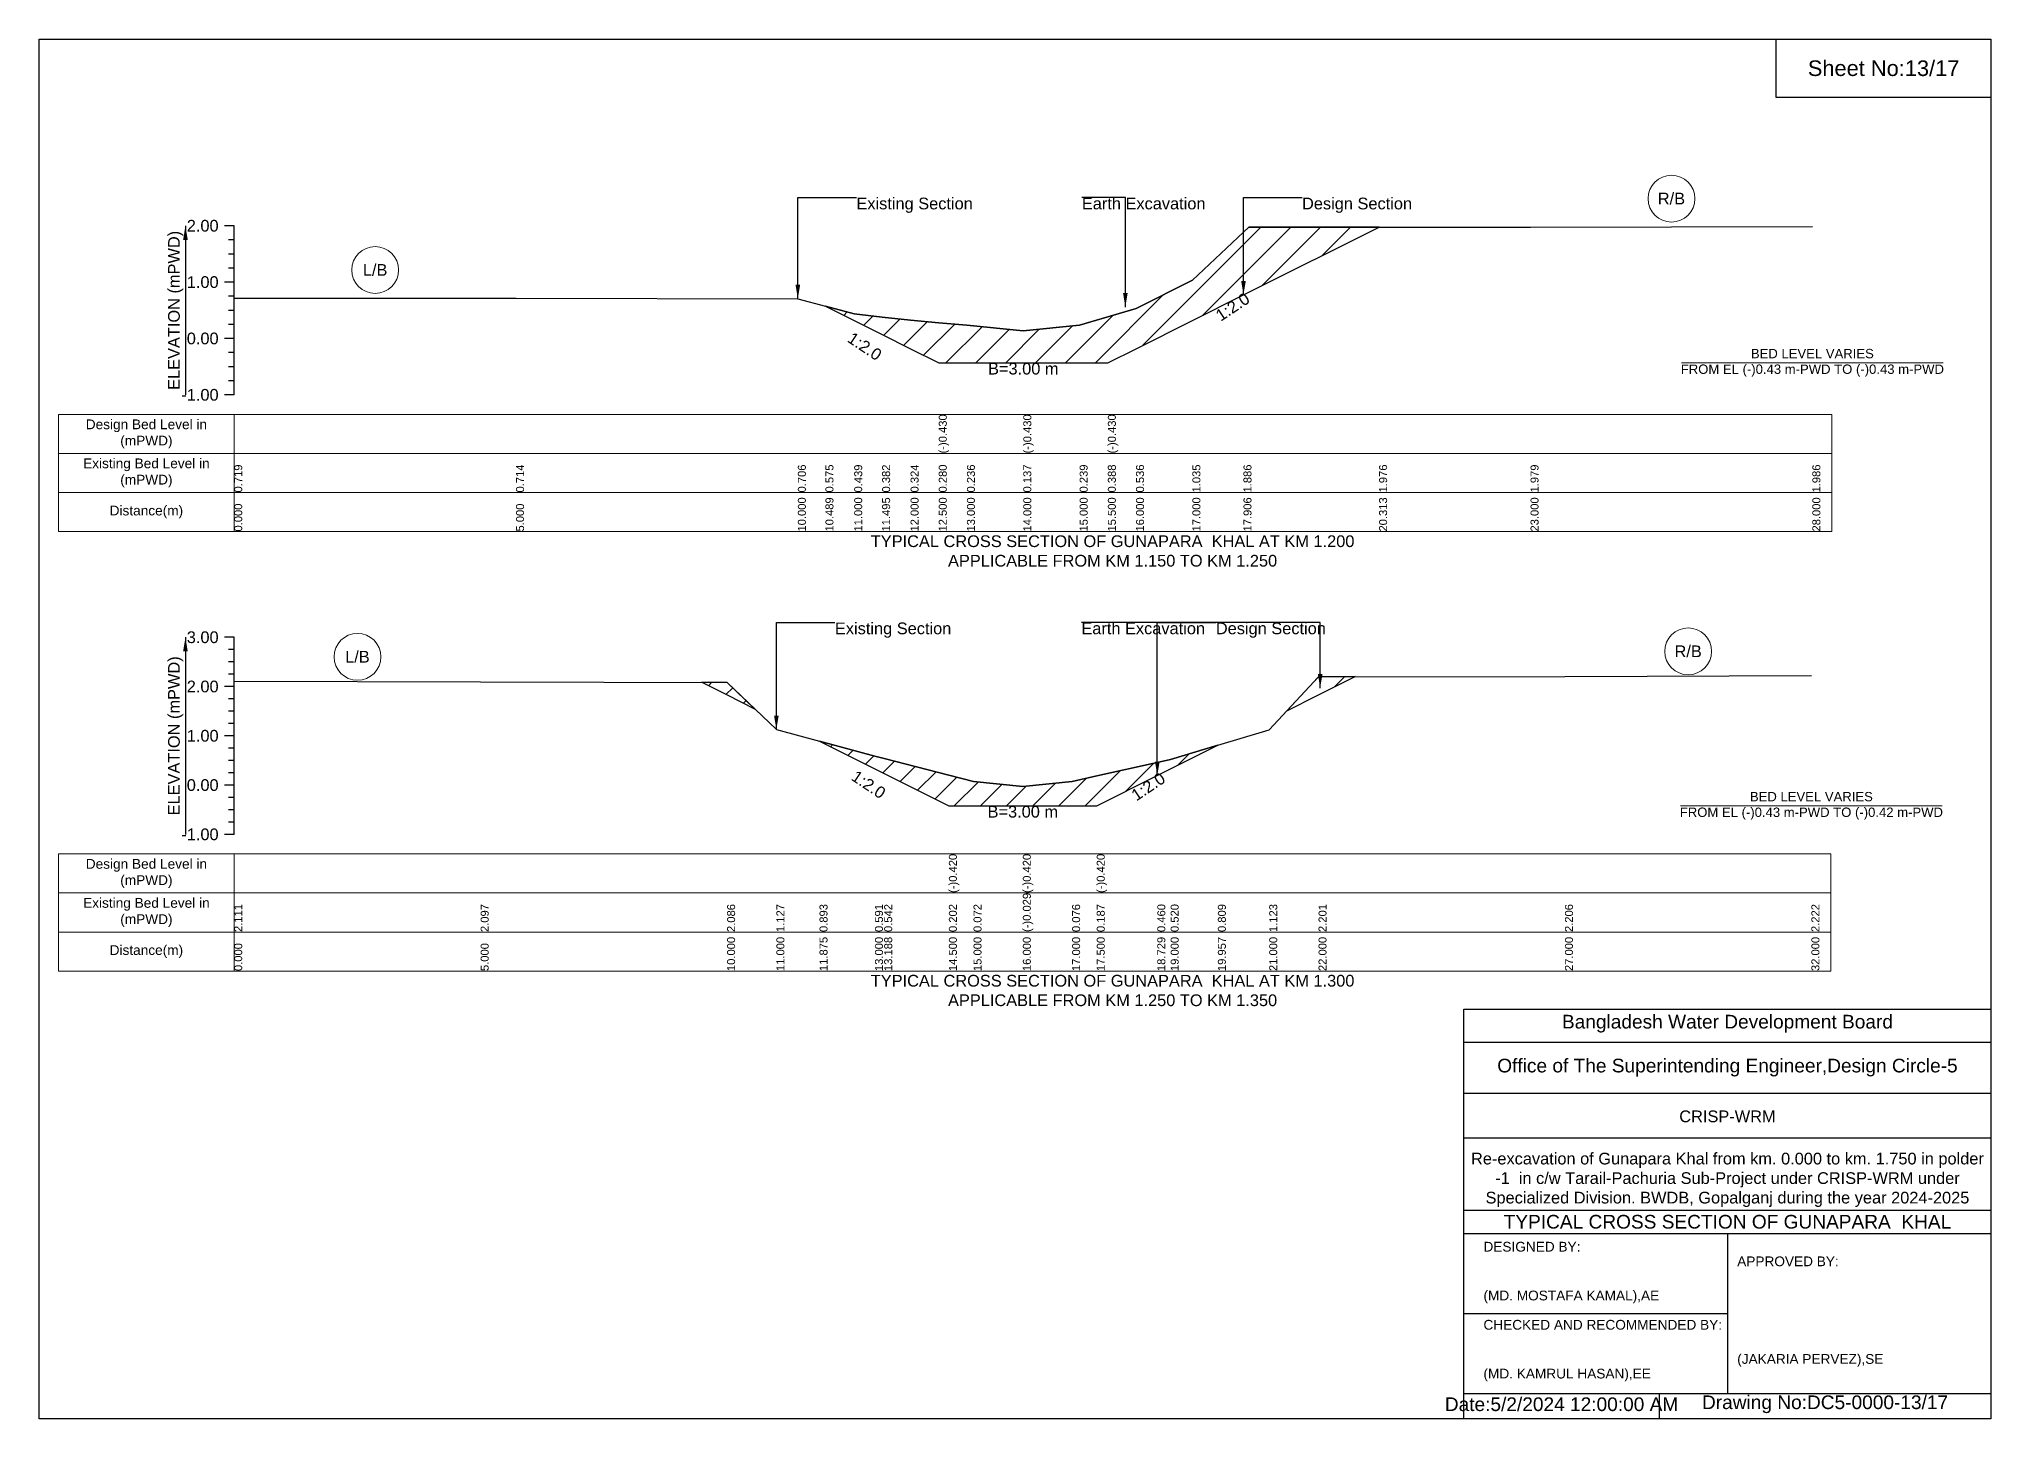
# Model space of a CAD drawing. Header units: inches. Extents: x 91000 to 268000, y -5656 to 171.
# Drawn here: x 220000 to 228000, y -5656 to 0 of the extents above; entities that cross this region are included whole.
import ezdxf

# ---------------------------------------------------------------- set-up
doc = ezdxf.new("R2010")
doc.units = ezdxf.units.IN
doc.header["$LTSCALE"] = 7
doc.header["$MEASUREMENT"] = 0
for name, color, linetype, lineweight in [('Cross section Data Border', 7, 'Continuous', 9), ('Cross Section Labels', 7, 'Continuous', 9), ('Existing_Bed_Level for Xsection', 7, 'Continuous', 25)]:
    doc.layers.add(name, color=color, linetype=linetype, lineweight=lineweight)
doc.styles.get("Standard").update_dxf_attribs({"font": 'arial.ttf'})
doc.dimstyles.get("Standard").update_dxf_attribs({"dimtxt": 0.18, "dimasz": 0.18, "dimexe": 0.18, "dimexo": 0.0625, "dimgap": 0.09, "dimtad": 0, "dimtih": 1, "dimtoh": 1, "dimdec": 4, "dimzin": 0, "dimdsep": 46, "dimtxsty": 'Standard', "dimcen": 0.09, "dimadec": 0, "dimazin": 0, "dimtfac": 1, "dimtdec": 4, "dimtofl": 0, "dimtmove": 0, "dimatfit": 3, "dimfxl": 1, "dimtolj": 1, "dimtzin": 0, "dimarcsym": 0})

msp = doc.modelspace()

# ---------------------------------------------------------------- hatches: boundary and pattern name
at = {"layer": 'Existing_Bed_Level for Xsection'}
h = msp.add_hatch(dxfattribs=at)
h.set_pattern_fill('ANSI31', color=256, scale=693, style=0)
h.paths.add_polyline_path([(223223, -1094.7), (223341, -1153.7), (223455.3, -1210.9), (223572, -1269.2), (223687.5, -1327), (223803, -1327), (224034, -1327), (224265, -1327), (224380.5, -1327), (224496, -1269.2), (224727, -1153.7), (224936.4, -1049), (224958, -1038.2), (225492.2, -771.1), (224958, -771.7), (224936.4, -792), (224727, -988.6), (224496, -1103.8), (224380.5, -1138.1), (224265, -1172.4), (224034, -1196), (223803, -1173.1), (223687.5, -1163), (223572, -1152.8), (223455.3, -1139.4), (223341, -1126.2)])
h = msp.add_hatch(dxfattribs=at)
h.set_pattern_fill('ANSI31', color=256, scale=606, style=0)
h.paths.add_polyline_path([(222716.1, -2636.5), (222820, -2688.5), (222932.7, -2744.8), (222820, -2636.8)])
h = msp.add_hatch(dxfattribs=at)
h.set_pattern_fill('ANSI31', color=256, scale=606, style=0)
h.paths.add_polyline_path([(225114.3, -2753.3), (225244, -2688.5), (225394.2, -2613.4), (225244, -2613.5)])
h = msp.add_hatch(dxfattribs=at)
h.set_pattern_fill('ANSI31', color=256, scale=606, style=0)
h.paths.add_polyline_path([(223198.8, -2877.9), (223426, -2991.5), (223463.9, -3010.4), (223729, -3143), (223830, -3143), (224032, -3143), (224234, -3143), (224335, -3143), (224583.2, -3018.9), (224638, -2991.5), (224831.4, -2894.8), (224638, -2953.1), (224583.2, -2965.3), (224335, -3020.4), (224234, -3042.8), (224032, -3064), (223830, -3043.6), (223729, -3017.4), (223463.9, -2948.6), (223426, -2938.8)])

# ---------------------------------------------------------------- linework, layer by layer
for points in [[(220000, 0), (228000, 0), (228000, -5656), (220000, -5656)], [(227120, 0), (228000, 0), (228000, -240), (227120, -240)]]:
    msp.add_lwpolyline(points, close=True)
for points in [[(225840, -5656), (225840, -3976), (228000, -3976)], [(225840, -4112), (228000, -4112)], [(225840, -4320), (228000, -4320)], [(225840, -4504), (228000, -4504)], [(225840, -4800), (228000, -4800)], [(225840, -4896), (228000, -4896)], [(226920, -4896), (226920, -5552)], [(225840, -5224), (226920, -5224)], [(225840, -5552), (228000, -5552)], [(226640, -5552), (226640, -5656)]]:
    msp.add_lwpolyline(points)
at = {"layer": 'Cross section Data Border'}
for points in [[(220080, -1538.6), (227348, -1538.6), (227348, -2018.6), (220080, -2018.6)], [(220080, -3340.1), (227344, -3340.1), (227344, -3820.1), (220080, -3820.1)]]:
    msp.add_lwpolyline(points, close=True, dxfattribs=at)
for points in [[(220800, -1538.6), (220800, -2018.6)], [(220080, -1698.6), (227348, -1698.6)], [(220080, -1858.6), (227348, -1858.6)], [(220800, -3340.1), (220800, -3820.1)], [(220080, -3500.1), (227344, -3500.1)], [(220080, -3660.1), (227344, -3660.1)]]:
    msp.add_lwpolyline(points, dxfattribs=at)
at = {"layer": 'Cross Section Labels'}
for points in [[(226732.2, -1327), (227803.8, -1327)], [(226728.2, -3143), (227799.8, -3143)]]:
    msp.add_lwpolyline(points, dxfattribs=at)
for centre in [(226690.5, -654.2), (221377.5, -946.6), (221305, -2532.1), (226759, -2509.9)]:
    msp.add_circle(centre, 96, dxfattribs=at)
at = {"layer": 'Existing_Bed_Level for Xsection'}
for points in [[(220800, -765.6), (220760, -765.6)], [(220800, -1458.6), (220800, -1227.6), (220800, -996.6), (220800, -765.6)], [(220800, -1061.6), (221955, -1062.7), (223110, -1064.6), (223223, -1094.7), (223341, -1126.2), (223455.3, -1139.4), (223572, -1152.8), (223687.5, -1163), (223687.5, -1163), (223803, -1173.1), (224034, -1196), (224034, -1196), (224265, -1172.4), (224380.5, -1138.1), (224380.5, -1138.1), (224496, -1103.8), (224727, -988.6), (224936.4, -792), (224958, -771.7), (225492.2, -771.1), (226113, -770.5), (227268, -768.9)], [(220800, -823.4), (220776, -823.4)], [(220800, -881.1), (220776, -881.1)], [(220800, -938.9), (220776, -938.9)], [(220800, -996.6), (220760, -996.6)], [(220800, -1054.4), (220776, -1054.4)], [(220800, -1112.1), (220776, -1112.1)], [(220800, -1169.9), (220776, -1169.9)], [(220800, -1227.6), (220760, -1227.6)], [(220800, -1285.4), (220776, -1285.4)], [(220800, -1343.1), (220776, -1343.1)], [(220800, -1400.9), (220776, -1400.9)], [(220800, -1458.6), (220760, -1458.6)], [(220800, -2452.1), (220760, -2452.1)], [(220800, -3260.1), (220800, -3058.1), (220800, -2856.1), (220800, -2654.1), (220800, -2452.1)], [(220800, -2502.6), (220776, -2502.6)], [(220800, -2553.1), (220776, -2553.1)], [(220800, -2603.6), (220776, -2603.6)], [(220800, -2631.7), (221810, -2634.5), (222820, -2636.8), (223022, -2830.5), (223198.8, -2877.9), (223426, -2938.8), (223463.9, -2948.6), (223729, -3017.4), (223729, -3017.4), (223830, -3043.6), (224032, -3064), (224032, -3064), (224234, -3042.8), (224335, -3020.4), (224335, -3020.4), (224583.2, -2965.3), (224638, -2953.1), (224831.4, -2894.8), (225042, -2831.3), (225244, -2613.5), (226254, -2612.5), (227264, -2609.3)], [(220800, -2654.1), (220760, -2654.1)], [(220800, -2704.6), (220776, -2704.6)], [(220800, -2755.1), (220776, -2755.1)], [(220800, -2856.1), (220760, -2856.1)], [(220800, -2805.6), (220776, -2805.6)], [(220800, -2906.6), (220776, -2906.6)], [(220800, -2957.1), (220776, -2957.1)], [(220800, -3007.6), (220776, -3007.6)], [(220800, -3058.1), (220760, -3058.1)], [(220800, -3108.6), (220776, -3108.6)], [(220800, -3159.1), (220776, -3159.1)], [(220800, -3260.1), (220760, -3260.1)], [(220800, -3209.6), (220776, -3209.6)]]:
    msp.add_lwpolyline(points, dxfattribs=at)
for points in [[(223223, -1094.7), (223223, -1094.7), (223341, -1153.7), (223455.3, -1210.9), (223572, -1269.2), (223687.5, -1327), (223687.5, -1327), (223803, -1327), (224034, -1327), (224034, -1327), (224265, -1327), (224380.5, -1327), (224380.5, -1327), (224496, -1269.2), (224727, -1153.7), (224936.4, -1049), (224958, -1038.2), (225492.2, -771.1), (225492.2, -771.1), (225492.2, -771.1), (224958, -771.7), (224936.4, -792), (224727, -988.6), (224496, -1103.8), (224380.5, -1138.1), (224380.5, -1138.1), (224265, -1172.4), (224034, -1196), (224034, -1196), (223803, -1173.1), (223687.5, -1163), (223687.5, -1163), (223572, -1152.8), (223455.3, -1139.4), (223341, -1126.2), (223223, -1094.7)], [(222716.1, -2636.5), (222820, -2688.5), (222932.7, -2744.8), (222820, -2636.8)], [(225114.3, -2753.3), (225244, -2688.5), (225394.2, -2613.4), (225244, -2613.5)], [(223198.8, -2877.9), (223426, -2991.5), (223463.9, -3010.4), (223729, -3143), (223729, -3143), (223830, -3143), (224032, -3143), (224032, -3143), (224234, -3143), (224335, -3143), (224335, -3143), (224583.2, -3018.9), (224638, -2991.5), (224831.4, -2894.8), (224638, -2953.1), (224583.2, -2965.3), (224335, -3020.4), (224335, -3020.4), (224234, -3042.8), (224032, -3064), (224032, -3064), (223830, -3043.6), (223729, -3017.4), (223729, -3017.4), (223463.9, -2948.6), (223426, -2938.8)]]:
    msp.add_lwpolyline(points, close=True, dxfattribs=at)

# ---------------------------------------------------------------- texts
at = {"attachment_point": 5}
for s, insert, char_height in [('Sheet No:13/17', (227560, -120), 64), ('Bangladesh Water Development Board', (226920, -4036), 56), ('Office of The Superintending Engineer,Design Circle-5', (226920, -4216), 56)]:
    msp.add_mtext(s, dxfattribs=dict(at, insert=insert, char_height=char_height))
for s, insert, char_height, width, attachment_point in [('CRISP-WRM', (226920, -4416), 48, 2240, 5), ('Re-excavation of Gunapara Khal from km. 0.000 to km. 1.750 in polder -1  in c/w Tarail-Pachuria Sub-Project under CRISP-WRM under Specialized Division. BWDB, Gopalganj during the year 2024-2025', (226920, -4676), 48, 2160, 5), ('TYPICAL CROSS SECTION OF GUNAPARA  KHAL', (226920, -4848), 56, 2240, 5), ('DESIGNED BY:^J^J^J(MD. MOSTAFA KAMAL),AE', (225920, -5056), 40, 1120, 4), ('APPROVED BY:^J^J^J^J^J^J(JAKARIA PERVEZ),SE', (226960, -5216), 40, 1120, 4), ('CHECKED AND RECOMMENDED BY:^J^J^J(MD. KAMRUL HASAN),EE', (225920, -5376), 40, 1120, 4), ('Date:5/2/2024 12:00:00 AM', (226240, -5596), 56, 1120, 5), ('Drawing No:DC5-0000-13/17', (227320, -5596), 56, 1760, 5)]:
    msp.add_mtext(s, dxfattribs=dict(insert=insert, char_height=char_height, width=width, attachment_point=attachment_point))
at = {"layer": 'Cross section Data Border', "char_height": 40, "width": 640, "attachment_point": 5}
for s, insert in [('Design Bed Level in (mPWD)', (220440, -1618.6)), ('Existing Bed Level in (mPWD)', (220440, -1778.6)), ('Distance(m)', (220440, -1938.6)), ('Design Bed Level in (mPWD)', (220440, -3420.1)), ('Existing Bed Level in (mPWD)', (220440, -3580.1)), ('Distance(m)', (220440, -3740.1))]:
    msp.add_mtext(s, dxfattribs=dict(at, insert=insert))
at = {"layer": 'Cross Section Labels'}
for s, insert, char_height, attachment_point in [('R/B', (226690.5, -654.2), 48, 5), ('Existing Section', (223350, -650.1), 48, 1), ('Earth Excavation', (224274, -650.1), 48, 1), ('Design Section', (225176.4, -650.1), 48, 1), ('L/B', (221377.5, -946.6), 48, 5), ('BED LEVEL VARIES ^JFROM EL (-)0.43 m-PWD TO (-)0.43 m-PWD', (227268, -1327), 38.4, 5), ('B=3.00 m', (224034, -1327), 48, 2), ('TYPICAL CROSS SECTION OF GUNAPARA  KHAL AT KM 1.200^JAPPLICABLE FROM KM 1.150 TO KM 1.250', (224400, -2098.6), 48, 5), ('Existing Section', (223262, -2391.5), 48, 1), ('Earth Excavation', (224272, -2391.5), 48, 1), ('Design Section', (224823.2, -2391.5), 48, 1), ('L/B', (221305, -2532.1), 48, 5), ('R/B', (226759, -2509.9), 48, 5), ('BED LEVEL VARIES ^JFROM EL (-)0.43 m-PWD TO (-)0.42 m-PWD', (227264, -3143), 38.4, 5), ('B=3.00 m', (224032, -3143), 48, 2), ('TYPICAL CROSS SECTION OF GUNAPARA  KHAL AT KM 1.300^JAPPLICABLE FROM KM 1.250 TO KM 1.350', (224400, -3900.1), 48, 5)]:
    msp.add_mtext(s, dxfattribs=dict(at, insert=insert, char_height=char_height, attachment_point=attachment_point))
at = {"layer": 'Cross Section Labels', "char_height": 48, "attachment_point": 2}
for insert, rotation in [((224878.6, -1077.9), 33.69007), ((223397.5, -1239.7), 326.30993), ((223413.4, -3035.7), 326.30993), ((224532.7, -3044.1), 33.69007)]:
    msp.add_mtext('1:2.0', dxfattribs=dict(at, insert=insert, rotation=rotation))
at = {"layer": 'Existing_Bed_Level for Xsection', "rotation": 90}
for s, insert, char_height, attachment_point in [('ELEVATION (mPWD)', (220560, -1112.1), 48, 5), ('(-)0.430', (223687.5, -1698.6), 32.8, 1), ('(-)0.430', (224034, -1698.6), 32.8, 1), ('(-)0.430', (224380.5, -1698.6), 32.8, 1), ('0.719', (220800, -1858.6), 32.8, 1), ('0.714', (221955, -1858.6), 32.8, 1), ('0.706', (223110, -1858.6), 32.8, 1), ('0.575', (223223, -1858.6), 32.8, 1), ('0.439', (223341, -1858.6), 32.8, 1), ('0.382', (223455.3, -1858.6), 32.8, 1), ('0.324', (223572, -1858.6), 32.8, 1), ('0.280', (223687.5, -1858.6), 32.8, 1), ('0.236', (223803, -1858.6), 32.8, 1), ('0.137', (224034, -1858.6), 32.8, 1), ('0.239', (224265, -1858.6), 32.8, 1), ('0.388', (224380.5, -1858.6), 32.8, 1), ('0.536', (224496, -1858.6), 32.8, 1), ('1.035', (224727, -1858.6), 32.8, 1), ('1.886', (224936.4, -1858.6), 32.8, 1), ('1.976', (225492.2, -1858.6), 32.8, 1), ('1.979', (226113, -1858.6), 32.8, 1), ('1.986', (227268, -1858.6), 32.8, 1), ('0.000', (220800, -2018.6), 32.8, 1), ('5.000', (221955, -2018.6), 32.8, 1), ('10.000', (223110, -2018.6), 32.8, 1), ('10.489', (223223, -2018.6), 32.8, 1), ('11.000', (223341, -2018.6), 32.8, 1), ('11.495', (223455.3, -2018.6), 32.8, 1), ('12.000', (223572, -2018.6), 32.8, 1), ('12.500', (223687.5, -2018.6), 32.8, 1), ('13.000', (223803, -2018.6), 32.8, 1), ('14.000', (224034, -2018.6), 32.8, 1), ('15.000', (224265, -2018.6), 32.8, 1), ('15.500', (224380.5, -2018.6), 32.8, 1), ('16.000', (224496, -2018.6), 32.8, 1), ('17.000', (224727, -2018.6), 32.8, 1), ('17.906', (224936.4, -2018.6), 32.8, 1), ('20.313', (225492.2, -2018.6), 32.8, 1), ('23.000', (226113, -2018.6), 32.8, 1), ('28.000', (227268, -2018.6), 32.8, 1), ('ELEVATION (mPWD)', (220560, -2856.1), 48, 5), ('(-)0.420', (223729, -3500.1), 32.8, 1), ('(-)0.420', (224032, -3500.1), 32.8, 1), ('(-)0.420', (224335, -3500.1), 32.8, 1), ('(-)0.029', (224032, -3660.1), 32.8, 1), ('2.111', (220800, -3660.1), 32.8, 1), ('2.097', (221810, -3660.1), 32.8, 1), ('2.086', (222820, -3660.1), 32.8, 1), ('1.127', (223022, -3660.1), 32.8, 1), ('0.893', (223198.8, -3660.1), 32.8, 1), ('0.591', (223426, -3660.1), 32.8, 1), ('0.542', (223463.9, -3660.1), 32.8, 1), ('0.202', (223729, -3660.1), 32.8, 1), ('0.072', (223830, -3660.1), 32.8, 1), ('0.076', (224234, -3660.1), 32.8, 1), ('0.187', (224335, -3660.1), 32.8, 1), ('0.460', (224583.2, -3660.1), 32.8, 1), ('0.520', (224638, -3660.1), 32.8, 1), ('0.809', (224831.4, -3660.1), 32.8, 1), ('1.123', (225042, -3660.1), 32.8, 1), ('2.201', (225244, -3660.1), 32.8, 1), ('2.206', (226254, -3660.1), 32.8, 1), ('2.222', (227264, -3660.1), 32.8, 1), ('0.000', (220800, -3820.1), 32.8, 1), ('5.000', (221810, -3820.1), 32.8, 1), ('10.000', (222820, -3820.1), 32.8, 1), ('11.000', (223022, -3820.1), 32.8, 1), ('11.875', (223198.8, -3820.1), 32.8, 1), ('13.000', (223426, -3820.1), 32.8, 1), ('13.188', (223463.9, -3820.1), 32.8, 1), ('14.500', (223729, -3820.1), 32.8, 1), ('15.000', (223830, -3820.1), 32.8, 1), ('16.000', (224032, -3820.1), 32.8, 1), ('17.000', (224234, -3820.1), 32.8, 1), ('17.500', (224335, -3820.1), 32.8, 1), ('18.729', (224583.2, -3820.1), 32.8, 1), ('19.000', (224638, -3820.1), 32.8, 1), ('19.957', (224831.4, -3820.1), 32.8, 1), ('21.000', (225042, -3820.1), 32.8, 1), ('22.000', (225244, -3820.1), 32.8, 1), ('27.000', (226254, -3820.1), 32.8, 1), ('32.000', (227264, -3820.1), 32.8, 1)]:
    msp.add_mtext(s, dxfattribs=dict(at, insert=insert, char_height=char_height, attachment_point=attachment_point))
at = {"layer": 'Existing_Bed_Level for Xsection', "char_height": 48, "attachment_point": 6}
for s, insert in [('2.00', (220736, -765.6)), ('1.00', (220736, -996.6)), ('0.00', (220736, -1227.6)), ('-1.00', (220736, -1458.6)), ('3.00', (220736, -2452.1)), ('2.00', (220736, -2654.1)), ('1.00', (220736, -2856.1)), ('0.00', (220736, -3058.1)), ('-1.00', (220736, -3260.1))]:
    msp.add_mtext(s, dxfattribs=dict(at, insert=insert))

# ---------------------------------------------------------------- leaders
at = {"layer": 'Cross Section Labels', "annotation_type": 0, "has_hookline": 1}
for points, hookline_direction, text_width in [([(223110, -1064.6), (223110, -650.1), (223349.9, -650.1)], 0, 467.2), ([(224452.3, -1098.8), (224452.3, -650.1), (224273.9, -650.1)], 0, 497), ([(224936.4, -1049), (224936.4, -650.1), (225176.3, -650.1)], 0, 441.2), ([(223022, -2830.5), (223022, -2391.5), (223261.9, -2391.5)], 0, 467.2), ([(225250.8, -2660.1), (225250.8, -2391.5), (224272.1, -2391.5)], 1, 497), ([(224583.2, -3018.9), (224583.2, -2391.5), (224823.1, -2391.5)], 0, 441.2)]:
    msp.add_leader(points, dimstyle='Standard', override={"dimasz": 57.6}, dxfattribs=dict(at, hookline_direction=hookline_direction, text_width=text_width))
at = {"layer": 'Existing_Bed_Level for Xsection'}
for points in [[(220600, -765.6), (220600, -1458.6)], [(220600, -2452.1), (220600, -3260.1)]]:
    msp.add_leader(points, dimstyle='Standard', override={"dimasz": 57.6}, dxfattribs=at)

doc.saveas('drawing.dxf')
